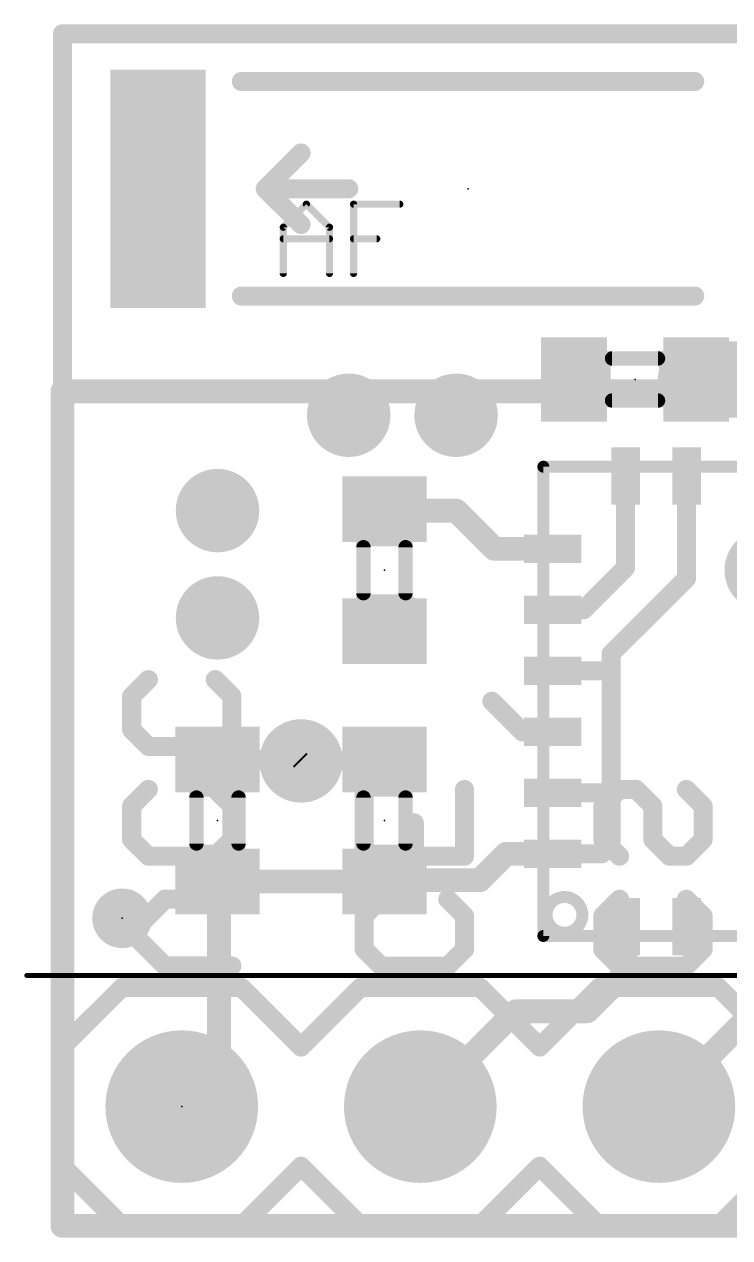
# Model space of a CAD drawing. Extents: x -0.4 to 18.9, y -0.1 to 12.8.
# Drawn here: x -0.41 to 7.1, y -0.13 to 12.8 of the extents above; entities that cross this region are included whole.
import ezdxf

# ---------------------------------------------------------------- set-up
doc = ezdxf.new("R2010")
doc.units = 0
for name, color, linetype in [('1', 12, 'CONTINUOUS'), ('16', 132, 'CONTINUOUS'), ('17', 110, 'CONTINUOUS'), ('18', 110, 'CONTINUOUS'), ('20', 53, 'CONTINUOUS'), ('21', 41, 'CONTINUOUS'), ('22', 40, 'CONTINUOUS'), ('23', 53, 'CONTINUOUS'), ('51', 53, 'CONTINUOUS')]:
    doc.layers.add(name, color=color, linetype=linetype)

# ---------------------------------------------------------------- blocks, each defined once
blk = doc.blocks.new('RECT')
blk.add_solid([(-0.5, -0.5), (0.5, -0.5), (-0.5, 0.5), (0.5, 0.5)])
blk = doc.blocks.new('ROUNDP')
at = {"const_width": 0.5}
blk.add_lwpolyline([(0, -0.25, 1), (0, 0.25, 1), (0, -0.25)], format="xyb", dxfattribs=at)
blk = doc.blocks.new('PIE')
at = {"const_width": 0.5}
blk.add_lwpolyline([(0, -0.25, 1), (0, 0.25, 1), (0, -0.25)], format="xyb", dxfattribs=at)
blk = doc.blocks.new('ROUNDV')
at = {"const_width": 0.5}
blk.add_lwpolyline([(0, -0.25, 1), (0, 0.25, 1), (0, -0.25)], format="xyb", dxfattribs=at)

msp = doc.modelspace()

# ---------------------------------------------------------------- linework, layer by layer
at = {"layer": '1'}
for points, const_width in [([(6.746, 9.017), (7.732, 9.017)], 0.8128), ([(0, 0), (0, 8.89)], 0.254), ([(0, 8.89), (8.89, 8.89)], 0.254), ([(5.995, 7.011), (5.995, 7.9888)], 0.2032), ([(6.645, 6.899), (6.645, 7.9888)], 0.2032), ([(3.81, 7.635), (3.429, 7.635)], 0.254), ([(3.81, 7.62), (3.81, 7.635)], 0.254), ([(4.191, 7.62), (3.81, 7.62)], 0.254), ([(4.598, 7.213), (4.191, 7.62)], 0.254), ([(4.598, 7.213), (5.2192, 7.213)], 0.254), ([(5.547, 6.563), (5.995, 7.011)], 0.2032), ([(5.842, 6.096), (6.645, 6.899)], 0.2032), ([(3.429, 6.335), (3.698, 6.604)], 0.2032), ([(5.2192, 6.563), (5.229, 6.604)], 0.2032), ([(5.2192, 6.563), (5.547, 6.563)], 0.2032), ([(3.429, 6.335), (3.722, 6.454)], 0.2032), ([(5.842, 5.969), (5.842, 6.096)], 0.2032), ([(5.786, 5.913), (5.2192, 5.913)], 0.2032), ([(5.842, 5.969), (5.786, 5.913)], 0.2032), ([(5.842, 4.572), (5.842, 5.969)], 0.2032), ([(4.897, 5.263), (4.572, 5.588)], 0.2032), ([(4.897, 5.263), (5.2192, 5.263)], 0.2032), ([(1.651, 4.968), (2.525, 4.968)], 0.2032), ([(2.525, 4.968), (2.54, 4.953)], 0.2032), ([(2.54, 4.953), (3.429, 4.953)], 0.2032), ([(3.429, 4.953), (3.429, 4.968)], 0.2032), ([(5.801, 4.613), (5.2192, 4.613)], 0.2032), ([(5.842, 4.572), (5.801, 4.613)], 0.2032), ([(5.842, 4.064), (5.842, 4.572)], 0.2032), ([(5.741, 3.963), (5.842, 4.064)], 0.2032), ([(4.445, 3.683), (4.725, 3.963)], 0.254), ([(4.725, 3.963), (5.2192, 3.963)], 0.254), ([(5.2192, 3.963), (5.741, 3.963)], 0.2032), ([(1.651, 3.683), (1.651, 3.668)], 0.254), ([(1.666, 3.668), (1.651, 3.683)], 0.254), ([(1.666, 3.668), (3.429, 3.668)], 0.254), ([(1.666, 1.666), (1.666, 3.668)], 0.254), ([(3.429, 3.668), (3.429, 3.683)], 0.254), ([(3.429, 3.683), (4.445, 3.683)], 0.254), ([(5.995, 2.693), (5.995, 3.1872)], 0.254), ([(5.588, 2.286), (5.995, 2.693)], 0.254), ([(6.35, 1.27), (7.493, 2.413)], 0.254), ([(3.81, 1.27), (4.826, 2.286)], 0.254), ([(4.826, 2.286), (5.588, 2.286)], 0.254), ([(1.27, 1.27), (1.666, 1.666)], 0.254), ([(17.78, 0), (0, 0)], 0.254)]:
    msp.add_lwpolyline(points, dxfattribs=dict(at, const_width=const_width))
for points, const_width in [([(6.746, 9.2202, 1), (6.746, 8.8138)], 0.4064), ([(0.0635, 8.89, 1), (-0.0635, 8.89)], 0.127), ([(0, 8.9535, 1), (0, 8.8265)], 0.127), ([(6.0458, 7.9888, 1), (5.9442, 7.9888)], 0.1016), ([(6.6958, 7.9888, 1), (6.5942, 7.9888)], 0.1016), ([(3.429, 7.6985, 1), (3.429, 7.5715)], 0.127), ([(3.8735, 7.635, 1), (3.7465, 7.635)], 0.127), ([(3.81, 7.5715, 1), (3.81, 7.6985)], 0.127), ([(3.81, 7.6835, 1), (3.81, 7.5565)], 0.127), ([(3.7465, 7.62, 1), (3.8735, 7.62)], 0.127), ([(4.2359, 7.6649, 1), (4.1461, 7.5751)], 0.127), ([(4.191, 7.5565, 1), (4.191, 7.6835)], 0.127), ([(4.598, 7.2765, 1), (4.598, 7.1495)], 0.127), ([(4.5531, 7.1681, 1), (4.6429, 7.2579)], 0.127), ([(5.2192, 7.1495, 1), (5.2192, 7.2765)], 0.127), ([(6.0309, 6.9751, 1), (5.9591, 7.0469)], 0.1016), ([(5.9442, 7.011, 1), (6.0458, 7.011)], 0.1016), ([(6.6809, 6.8631, 1), (6.6091, 6.9349)], 0.1016), ([(6.5942, 6.899, 1), (6.6958, 6.899)], 0.1016), ([(3.7339, 6.5681, 1), (3.6621, 6.6399)], 0.1016), ([(5.2192, 6.6138, 1), (5.2192, 6.5122)], 0.1016), ([(5.1698, 6.5748, 1), (5.2686, 6.5512)], 0.1016), ([(5.2784, 6.5922, 1), (5.1796, 6.6158)], 0.1016), ([(5.5111, 6.5989, 1), (5.5829, 6.5271)], 0.1016), ([(5.547, 6.5122, 1), (5.547, 6.6138)], 0.1016), ([(3.7411, 6.4069, 1), (3.7029, 6.5011)], 0.1016), ([(3.4099, 6.3821, 1), (3.4481, 6.2879)], 0.1016), ([(3.3931, 6.3709, 1), (3.4649, 6.2991)], 0.1016), ([(5.8928, 6.096, 1), (5.7912, 6.096)], 0.1016), ([(5.8061, 6.1319, 1), (5.8779, 6.0601)], 0.1016), ([(5.2192, 5.9638, 1), (5.2192, 5.8622)], 0.1016), ([(5.7501, 5.9489, 1), (5.8219, 5.8771)], 0.1016), ([(5.786, 5.8622, 1), (5.786, 5.9638)], 0.1016), ([(5.8928, 5.969, 1), (5.7912, 5.969)], 0.1016), ([(5.7912, 5.969, 1), (5.8928, 5.969)], 0.1016), ([(5.8779, 5.9331, 1), (5.8061, 6.0049)], 0.1016), ([(4.6079, 5.6239, 1), (4.5361, 5.5521)], 0.1016), ([(4.897, 5.3138, 1), (4.897, 5.2122)], 0.1016), ([(4.8611, 5.2271, 1), (4.9329, 5.2989)], 0.1016), ([(5.2192, 5.2122, 1), (5.2192, 5.3138)], 0.1016), ([(1.651, 5.0188, 1), (1.651, 4.9172)], 0.1016), ([(2.5609, 5.0039, 1), (2.4891, 4.9321)], 0.1016), ([(2.54, 5.0038, 1), (2.54, 4.9022)], 0.1016), ([(2.525, 4.9172, 1), (2.525, 5.0188)], 0.1016), ([(3.4798, 4.968, 1), (3.3782, 4.968)], 0.1016), ([(3.429, 4.9022, 1), (3.429, 5.0038)], 0.1016), ([(2.5041, 4.9171, 1), (2.5759, 4.9889)], 0.1016), ([(3.3782, 4.953, 1), (3.4798, 4.953)], 0.1016), ([(5.2192, 4.6638, 1), (5.2192, 4.5622)], 0.1016), ([(5.8369, 4.6489, 1), (5.7651, 4.5771)], 0.1016), ([(5.8928, 4.572, 1), (5.7912, 4.572)], 0.1016), ([(5.801, 4.5622, 1), (5.801, 4.6638)], 0.1016), ([(5.8061, 4.5361, 1), (5.8779, 4.6079)], 0.1016), ([(5.7912, 4.572, 1), (5.8928, 4.572)], 0.1016), ([(5.8779, 4.0281, 1), (5.8061, 4.0999)], 0.1016), ([(4.725, 4.0265, 1), (4.725, 3.8995)], 0.127), ([(4.7699, 3.9181, 1), (4.6801, 4.0079)], 0.127), ([(5.2192, 4.0138, 1), (5.2192, 3.9122)], 0.1016), ([(5.2192, 3.8995, 1), (5.2192, 4.0265)], 0.127), ([(5.7051, 3.9989, 1), (5.7769, 3.9271)], 0.1016), ([(5.741, 3.9122, 1), (5.741, 4.0138)], 0.1016), ([(5.7912, 4.064, 1), (5.8928, 4.064)], 0.1016), ([(1.7145, 3.683, 1), (1.5875, 3.683)], 0.127), ([(1.6959, 3.7279, 1), (1.6061, 3.6381)], 0.127), ([(1.666, 3.7315, 1), (1.666, 3.6045)], 0.127), ([(1.7295, 3.668, 1), (1.6025, 3.668)], 0.127), ([(1.6211, 3.6231, 1), (1.7109, 3.7129)], 0.127), ([(3.4925, 3.683, 1), (3.3655, 3.683)], 0.127), ([(3.429, 3.7465, 1), (3.429, 3.6195)], 0.127), ([(3.429, 3.6045, 1), (3.429, 3.7315)], 0.127), ([(4.4001, 3.7279, 1), (4.4899, 3.6381)], 0.127), ([(4.445, 3.6195, 1), (4.445, 3.7465)], 0.127), ([(1.5875, 3.668, 1), (1.7145, 3.668)], 0.127), ([(3.3655, 3.668, 1), (3.4925, 3.668)], 0.127), ([(6.0585, 3.1872, 1), (5.9315, 3.1872)], 0.127), ([(5.9315, 2.693, 1), (6.0585, 2.693)], 0.127), ([(6.0399, 2.6481, 1), (5.9501, 2.7379)], 0.127), ([(4.826, 2.3495, 1), (4.826, 2.2225)], 0.127), ([(4.8709, 2.2411, 1), (4.7811, 2.3309)], 0.127), ([(5.5431, 2.3309, 1), (5.6329, 2.2411)], 0.127), ([(5.588, 2.2225, 1), (5.588, 2.3495)], 0.127), ([(1.6025, 1.666, 1), (1.7295, 1.666)], 0.127), ([(1.7109, 1.6211, 1), (1.6211, 1.7109)], 0.127), ([(1.2251, 1.3149, 1), (1.3149, 1.2251)], 0.127), ([(3.7651, 1.3149, 1), (3.8549, 1.2251)], 0.127), ([(6.3051, 1.3149, 1), (6.3949, 1.2251)], 0.127), ([(0, 0.0635, 1), (0, -0.0635)], 0.127), ([(-0.0635, 0, 1), (0.0635, 0)], 0.127)]:
    msp.add_lwpolyline(points, format="xyb", dxfattribs=dict(at, const_width=const_width))
at = {"layer": '16', "const_width": 0.254}
for points in [[(0, 0), (0, 8.89)], [(0, 8.89), (8.89, 8.89)], [(17.78, 0), (0, 0)]]:
    msp.add_lwpolyline(points, dxfattribs=at)
at = {"layer": '16', "const_width": 0.127}
for points in [[(0.0635, 8.89, 1), (-0.0635, 8.89)], [(0, 8.9535, 1), (0, 8.8265)], [(0, 0.0635, 1), (0, -0.0635)], [(-0.0635, 0, 1), (0.0635, 0)]]:
    msp.add_lwpolyline(points, format="xyb", dxfattribs=at)
at = {"layer": '20', "const_width": 0.2032}
for points in [[(17.78, 12.7), (0, 12.7)], [(0, 12.7), (0, 0)], [(0, 0), (17.78, 0)]]:
    msp.add_lwpolyline(points, dxfattribs=at)
at = {"layer": '20', "const_width": 0.1016}
for points in [[(0, 12.7508, 1), (0, 12.6492)], [(0.0508, 12.7, 1), (-0.0508, 12.7)], [(0, 0.0508, 1), (0, -0.0508)], [(-0.0508, 0, 1), (0.0508, 0)]]:
    msp.add_lwpolyline(points, format="xyb", dxfattribs=at)
at = {"layer": '21', "const_width": 0.2032}
for points in [[(6.731, 12.192), (1.905, 12.192)], [(2.159, 11.049), (2.54, 11.43)], [(3.048, 11.049), (2.159, 11.049)], [(2.159, 11.049), (2.54, 10.668)], [(6.731, 9.906), (1.905, 9.906)], [(0.635, 2.54), (0, 1.905)], [(0.635, 2.54), (1.905, 2.54)], [(1.905, 2.54), (2.54, 1.905)], [(2.54, 1.905), (3.175, 2.54)], [(3.175, 2.54), (4.445, 2.54)], [(4.445, 2.54), (5.08, 1.905)], [(5.08, 1.905), (5.715, 2.54)], [(5.715, 2.54), (6.985, 2.54)], [(6.985, 2.54), (7.62, 1.905)], [(0, 1.905), (0, 0.635)], [(0, 0.635), (0.635, 0)], [(2.54, 0.635), (1.905, 0)], [(3.175, 0), (2.54, 0.635)], [(5.08, 0.635), (4.445, 0)], [(5.715, 0), (5.08, 0.635)], [(7.62, 0.635), (6.985, 0)], [(1.905, 0), (0.635, 0)], [(4.445, 0), (3.175, 0)], [(6.985, 0), (5.715, 0)]]:
    msp.add_lwpolyline(points, dxfattribs=at)
at = {"layer": '21'}
for points, const_width in [([(1.905, 12.2428, 1), (1.905, 12.1412)], 0.1016), ([(6.731, 12.1412, 1), (6.731, 12.2428)], 0.1016), ([(2.5759, 11.3941, 1), (2.5041, 11.4659)], 0.1016), ([(2.159, 11.0998, 1), (2.159, 10.9982)], 0.1016), ([(2.1949, 11.0849, 1), (2.1231, 11.0131)], 0.1016), ([(2.1231, 11.0849, 1), (2.1949, 11.0131)], 0.1016), ([(3.048, 10.9982, 1), (3.048, 11.0998)], 0.1016), ([(2.5041, 10.6321, 1), (2.5759, 10.7039)], 0.1016), ([(1.905, 9.9568, 1), (1.905, 9.8552)], 0.1016), ([(6.731, 9.8552, 1), (6.731, 9.9568)], 0.1016), ([(5.345, 3.1227, 1), (5.345, 3.5033, 1), (5.345, 3.1227)], 0.127), ([(0.635, 2.5908, 1), (0.635, 2.4892)], 0.1016), ([(0.6709, 2.5041, 1), (0.5991, 2.5759)], 0.1016), ([(1.9409, 2.5759, 1), (1.8691, 2.5041)], 0.1016), ([(1.905, 2.4892, 1), (1.905, 2.5908)], 0.1016), ([(3.175, 2.5908, 1), (3.175, 2.4892)], 0.1016), ([(3.2109, 2.5041, 1), (3.1391, 2.5759)], 0.1016), ([(4.4809, 2.5759, 1), (4.4091, 2.5041)], 0.1016), ([(4.445, 2.4892, 1), (4.445, 2.5908)], 0.1016), ([(5.715, 2.5908, 1), (5.715, 2.4892)], 0.1016), ([(5.7509, 2.5041, 1), (5.6791, 2.5759)], 0.1016), ([(7.0209, 2.5759, 1), (6.9491, 2.5041)], 0.1016), ([(6.985, 2.4892, 1), (6.985, 2.5908)], 0.1016), ([(0.0508, 1.905, 1), (-0.0508, 1.905)], 0.1016), ([(-0.0359, 1.9409, 1), (0.0359, 1.8691)], 0.1016), ([(2.5041, 1.9409, 1), (2.5759, 1.8691)], 0.1016), ([(2.5041, 1.8691, 1), (2.5759, 1.9409)], 0.1016), ([(5.0441, 1.9409, 1), (5.1159, 1.8691)], 0.1016), ([(5.0441, 1.8691, 1), (5.1159, 1.9409)], 0.1016), ([(0.0359, 0.6709, 1), (-0.0359, 0.5991)], 0.1016), ([(-0.0508, 0.635, 1), (0.0508, 0.635)], 0.1016), ([(2.5759, 0.6709, 1), (2.5041, 0.5991)], 0.1016), ([(2.5759, 0.5991, 1), (2.5041, 0.6709)], 0.1016), ([(5.1159, 0.6709, 1), (5.0441, 0.5991)], 0.1016), ([(5.1159, 0.5991, 1), (5.0441, 0.6709)], 0.1016), ([(0.635, 0.0508, 1), (0.635, -0.0508)], 0.1016), ([(0.5991, -0.0359, 1), (0.6709, 0.0359)], 0.1016), ([(1.8691, 0.0359, 1), (1.9409, -0.0359)], 0.1016), ([(1.905, -0.0508, 1), (1.905, 0.0508)], 0.1016), ([(3.175, 0.0508, 1), (3.175, -0.0508)], 0.1016), ([(3.1391, -0.0359, 1), (3.2109, 0.0359)], 0.1016), ([(4.4091, 0.0359, 1), (4.4809, -0.0359)], 0.1016), ([(4.445, -0.0508, 1), (4.445, 0.0508)], 0.1016), ([(5.715, 0.0508, 1), (5.715, -0.0508)], 0.1016), ([(5.6791, -0.0359, 1), (5.7509, 0.0359)], 0.1016), ([(6.9491, 0.0359, 1), (7.0209, -0.0359)], 0.1016), ([(6.985, -0.0508, 1), (6.985, 0.0508)], 0.1016)]:
    msp.add_lwpolyline(points, format="xyb", dxfattribs=dict(at, const_width=const_width))
at = {"layer": '22', "const_width": 0.2032}
for points in [[(0.7366, 5.6413), (0.9146, 5.8192)], [(1.6264, 5.8192), (1.8043, 5.6413)], [(0.7366, 5.2853), (0.7366, 5.6413)], [(1.8043, 5.6413), (1.8043, 5.2853)], [(0.9146, 5.1074), (0.7366, 5.2853)], [(1.8043, 5.2853), (1.6264, 5.1074)], [(1.6264, 5.1074), (0.9146, 5.1074)], [(0.7366, 4.4719), (0.9146, 4.6498)], [(1.6264, 4.6498), (1.8043, 4.4719)], [(3.2126, 3.937), (3.2126, 4.6488)], [(4.2803, 4.6488), (4.2803, 3.937)], [(5.9306, 4.6488), (5.7526, 4.4709)], [(6.1085, 4.6488), (5.9306, 4.6488)], [(6.2865, 4.4709), (6.1085, 4.6488)], [(6.6424, 4.6488), (6.8203, 4.4709)], [(0.7366, 4.1159), (0.7366, 4.4719)], [(1.8043, 4.4719), (1.8043, 4.1159)], [(5.7526, 4.4709), (5.7526, 4.1149)], [(6.2865, 4.1149), (6.2865, 4.4709)], [(6.8203, 4.4709), (6.8203, 4.1149)], [(3.7465, 3.937), (3.7465, 4.2929)], [(0.9146, 3.938), (0.7366, 4.1159)], [(1.8043, 4.1159), (1.6264, 3.938)], [(5.7526, 4.1149), (5.9306, 3.937)], [(6.4644, 3.937), (6.2865, 4.1149)], [(6.8203, 4.1149), (6.6424, 3.937)], [(1.6264, 3.938), (0.9146, 3.938)], [(4.2803, 3.937), (3.2126, 3.937)], [(6.6424, 3.937), (6.4644, 3.937)], [(0.7366, 3.1245), (1.0925, 3.4804)], [(1.0925, 3.4804), (1.8043, 3.4804)], [(3.2126, 3.3015), (3.3906, 3.4794)], [(4.1024, 3.4794), (4.2803, 3.3015)], [(5.7526, 3.3015), (5.9306, 3.4794)], [(6.6424, 3.4794), (6.8203, 3.3015)], [(3.2126, 2.9456), (3.2126, 3.3015)], [(4.2803, 3.3015), (4.2803, 2.9456)], [(5.7526, 2.9456), (5.7526, 3.3015)], [(6.8203, 3.3015), (6.8203, 2.9456)], [(1.0925, 2.7686), (0.7366, 3.1245)], [(3.3906, 2.7676), (3.2126, 2.9456)], [(4.2803, 2.9456), (4.1024, 2.7676)], [(5.9306, 2.7676), (5.7526, 2.9456)], [(6.8203, 2.9456), (6.6424, 2.7676)], [(1.8043, 2.7686), (1.0925, 2.7686)], [(4.1024, 2.7676), (3.3906, 2.7676)], [(6.6424, 2.7676), (5.9306, 2.7676)]]:
    msp.add_lwpolyline(points, dxfattribs=at)
at = {"layer": '22', "const_width": 0.1016}
for points in [[(0.9505, 5.7833, 1), (0.8786, 5.8551)], [(1.6623, 5.8551, 1), (1.5904, 5.7833)], [(0.7874, 5.6413, 1), (0.6858, 5.6413)], [(0.7007, 5.6772, 1), (0.7725, 5.6053)], [(1.8551, 5.6413, 1), (1.7535, 5.6413)], [(1.7684, 5.6053, 1), (1.8402, 5.6772)], [(0.7725, 5.3213, 1), (0.7007, 5.2494)], [(0.6858, 5.2853, 1), (0.7874, 5.2853)], [(1.7535, 5.2853, 1), (1.8551, 5.2853)], [(1.8402, 5.2494, 1), (1.7684, 5.3213)], [(0.9146, 5.1582, 1), (0.9146, 5.0566)], [(0.8786, 5.0715, 1), (0.9505, 5.1433)], [(1.5904, 5.1433, 1), (1.6623, 5.0715)], [(1.6264, 5.0566, 1), (1.6264, 5.1582)], [(0.9505, 4.6139, 1), (0.8786, 4.6857)], [(1.6623, 4.6857, 1), (1.5904, 4.6139)], [(3.2634, 4.6488, 1), (3.1618, 4.6488)], [(4.3311, 4.6488, 1), (4.2295, 4.6488)], [(5.9306, 4.6996, 1), (5.9306, 4.598)], [(5.9665, 4.6129, 1), (5.8946, 4.6847)], [(6.1444, 4.6847, 1), (6.0726, 4.6129)], [(6.1085, 4.598, 1), (6.1085, 4.6996)], [(6.6783, 4.6847, 1), (6.6064, 4.6129)], [(0.7874, 4.4719, 1), (0.6858, 4.4719)], [(0.7007, 4.5078, 1), (0.7725, 4.4359)], [(1.8551, 4.4719, 1), (1.7535, 4.4719)], [(1.7684, 4.4359, 1), (1.8402, 4.5078)], [(5.8034, 4.4709, 1), (5.7018, 4.4709)], [(5.7167, 4.5068, 1), (5.7885, 4.4349)], [(6.3373, 4.4709, 1), (6.2357, 4.4709)], [(6.2505, 4.4349, 1), (6.3224, 4.5068)], [(6.8711, 4.4709, 1), (6.7695, 4.4709)], [(6.7844, 4.4349, 1), (6.8562, 4.5068)], [(3.7973, 4.2929, 1), (3.6957, 4.2929)], [(0.7725, 4.1519, 1), (0.7007, 4.08)], [(0.6858, 4.1159, 1), (0.7874, 4.1159)], [(1.7535, 4.1159, 1), (1.8551, 4.1159)], [(1.8402, 4.08, 1), (1.7684, 4.1519)], [(5.7885, 4.1509, 1), (5.7167, 4.079)], [(5.7018, 4.1149, 1), (5.8034, 4.1149)], [(6.3224, 4.1509, 1), (6.2505, 4.079)], [(6.2357, 4.1149, 1), (6.3373, 4.1149)], [(6.7695, 4.1149, 1), (6.8711, 4.1149)], [(6.8562, 4.079, 1), (6.7844, 4.1509)], [(0.9146, 3.9888, 1), (0.9146, 3.8872)], [(0.8786, 3.9021, 1), (0.9505, 3.9739)], [(1.5904, 3.9739, 1), (1.6623, 3.9021)], [(1.6264, 3.8872, 1), (1.6264, 3.9888)], [(3.2126, 3.9878, 1), (3.2126, 3.8862)], [(4.2803, 3.8862, 1), (4.2803, 3.9878)], [(5.8946, 3.9011, 1), (5.9665, 3.9729)], [(6.4644, 3.9878, 1), (6.4644, 3.8862)], [(6.4285, 3.9011, 1), (6.5003, 3.9729)], [(6.6064, 3.9729, 1), (6.6783, 3.9011)], [(6.6424, 3.8862, 1), (6.6424, 3.9878)], [(3.1618, 3.937, 1), (3.2634, 3.937)], [(3.6957, 3.937, 1), (3.7973, 3.937)], [(4.2295, 3.937, 1), (4.3311, 3.937)], [(1.0925, 3.5312, 1), (1.0925, 3.4296)], [(1.1284, 3.4445, 1), (1.0566, 3.5163)], [(1.8043, 3.4296, 1), (1.8043, 3.5312)], [(3.4265, 3.4435, 1), (3.3546, 3.5153)], [(4.1383, 3.5153, 1), (4.0664, 3.4435)], [(5.9665, 3.4435, 1), (5.8946, 3.5153)], [(6.6783, 3.5153, 1), (6.6064, 3.4435)], [(3.2634, 3.3015, 1), (3.1618, 3.3015)], [(3.1767, 3.3374, 1), (3.2485, 3.2655)], [(4.3311, 3.3015, 1), (4.2295, 3.3015)], [(4.2444, 3.2655, 1), (4.3162, 3.3374)], [(5.8034, 3.3015, 1), (5.7018, 3.3015)], [(5.7167, 3.3374, 1), (5.7885, 3.2655)], [(6.8711, 3.3015, 1), (6.7695, 3.3015)], [(6.7844, 3.2655, 1), (6.8562, 3.3374)], [(0.7725, 3.1604, 1), (0.7007, 3.0886)], [(0.7007, 3.1604, 1), (0.7725, 3.0886)], [(3.2485, 2.9815, 1), (3.1767, 2.9096)], [(3.1618, 2.9456, 1), (3.2634, 2.9456)], [(4.2295, 2.9456, 1), (4.3311, 2.9456)], [(4.3162, 2.9096, 1), (4.2444, 2.9815)], [(5.7885, 2.9815, 1), (5.7167, 2.9096)], [(5.7018, 2.9456, 1), (5.8034, 2.9456)], [(6.7695, 2.9456, 1), (6.8711, 2.9456)], [(6.8562, 2.9096, 1), (6.7844, 2.9815)], [(1.0925, 2.8194, 1), (1.0925, 2.7178)], [(1.0566, 2.7327, 1), (1.1284, 2.8045)], [(1.8043, 2.7178, 1), (1.8043, 2.8194)], [(3.3906, 2.8184, 1), (3.3906, 2.7168)], [(3.3546, 2.7317, 1), (3.4265, 2.8035)], [(4.0664, 2.8035, 1), (4.1383, 2.7317)], [(4.1024, 2.7168, 1), (4.1024, 2.8184)], [(5.9306, 2.8184, 1), (5.9306, 2.7168)], [(5.8946, 2.7317, 1), (5.9665, 2.8035)], [(6.6064, 2.8035, 1), (6.6783, 2.7317)], [(6.6424, 2.7168, 1), (6.6424, 2.8184)]]:
    msp.add_lwpolyline(points, format="xyb", dxfattribs=at)
at = {"layer": '23'}
for p in [(4.318, 11.049), (6.096, 9.017), (3.429, 6.985), (1.651, 4.318), (3.429, 4.318), (0.635, 3.2766), (1.27, 1.27)]:
    msp.add_point(p, dxfattribs=at)
at = {"layer": '51'}
for points, const_width in [([(2.3513, 10.6388), (2.597, 10.8845)], 0.0762), ([(2.597, 10.8845), (2.8428, 10.6388)], 0.0762), ([(3.0997, 10.1473), (3.0997, 10.8845)], 0.0762), ([(3.0997, 10.8845), (3.5912, 10.8845)], 0.0762), ([(2.3513, 10.1473), (2.3513, 10.6388)], 0.0762), ([(2.8428, 10.6388), (2.8428, 10.1473)], 0.0762), ([(2.3513, 10.5159), (2.8428, 10.5159)], 0.0762), ([(3.0997, 10.5159), (3.3454, 10.5159)], 0.0762), ([(5.851, 9.241), (6.341, 9.241)], 0.1524), ([(6.341, 8.793), (5.851, 8.793)], 0.1524), ([(5.12, 3.088), (5.12, 8.088)], 0.127), ([(5.12, 8.088), (10.12, 8.088)], 0.127), ([(3.205, 6.74), (3.205, 7.23)], 0.1524), ([(3.653, 7.23), (3.653, 6.74)], 0.1524), ([(1.427, 4.073), (1.427, 4.563)], 0.1524), ([(1.875, 4.563), (1.875, 4.073)], 0.1524), ([(3.205, 4.073), (3.205, 4.563)], 0.1524), ([(3.653, 4.563), (3.653, 4.073)], 0.1524), ([(10.12, 3.088), (5.12, 3.088)], 0.127), ([(-0.381, 2.667), (18.923, 2.667)], 0.0508)]:
    msp.add_lwpolyline(points, dxfattribs=dict(at, const_width=const_width))
for points, const_width in [([(2.6105, 10.898, 1), (2.5835, 10.8711)], 0.0381), ([(2.6105, 10.8711, 1), (2.5835, 10.898)], 0.0381), ([(3.1187, 10.8845, 1), (3.0806, 10.8845)], 0.0381), ([(3.0997, 10.9036, 1), (3.0997, 10.8655)], 0.0381), ([(3.5912, 10.8655, 1), (3.5912, 10.9036)], 0.0381), ([(2.3703, 10.6388, 1), (2.3322, 10.6388)], 0.0381), ([(2.3378, 10.6523, 1), (2.3647, 10.6253)], 0.0381), ([(2.8618, 10.6388, 1), (2.8237, 10.6388)], 0.0381), ([(2.8293, 10.6253, 1), (2.8562, 10.6523)], 0.0381), ([(2.3513, 10.535, 1), (2.3513, 10.4969)], 0.0381), ([(2.8428, 10.4969, 1), (2.8428, 10.535)], 0.0381), ([(3.0997, 10.535, 1), (3.0997, 10.4969)], 0.0381), ([(3.3454, 10.4969, 1), (3.3454, 10.535)], 0.0381), ([(2.3322, 10.1473, 1), (2.3703, 10.1473)], 0.0381), ([(2.8237, 10.1473, 1), (2.8618, 10.1473)], 0.0381), ([(3.0806, 10.1473, 1), (3.1187, 10.1473)], 0.0381), ([(5.851, 9.2791, 1), (5.851, 9.2029)], 0.0762), ([(6.341, 9.2029, 1), (6.341, 9.2791)], 0.0762), ([(5.851, 8.8311, 1), (5.851, 8.7549)], 0.0762), ([(6.341, 8.7549, 1), (6.341, 8.8311)], 0.0762), ([(5.12, 8.1198, 1), (5.12, 8.0563)], 0.0635), ([(5.1517, 8.088, 1), (5.0883, 8.088)], 0.0635), ([(3.2431, 7.23, 1), (3.1669, 7.23)], 0.0762), ([(3.6911, 7.23, 1), (3.6149, 7.23)], 0.0762), ([(3.1669, 6.74, 1), (3.2431, 6.74)], 0.0762), ([(3.6149, 6.74, 1), (3.6911, 6.74)], 0.0762), ([(1.4651, 4.563, 1), (1.3889, 4.563)], 0.0762), ([(1.9131, 4.563, 1), (1.8369, 4.563)], 0.0762), ([(3.2431, 4.563, 1), (3.1669, 4.563)], 0.0762), ([(3.6911, 4.563, 1), (3.6149, 4.563)], 0.0762), ([(1.3889, 4.073, 1), (1.4651, 4.073)], 0.0762), ([(1.8369, 4.073, 1), (1.9131, 4.073)], 0.0762), ([(3.1669, 4.073, 1), (3.2431, 4.073)], 0.0762), ([(3.6149, 4.073, 1), (3.6911, 4.073)], 0.0762), ([(5.12, 3.1198, 1), (5.12, 3.0562)], 0.0635), ([(5.0883, 3.088, 1), (5.1517, 3.088)], 0.0635), ([(-0.381, 2.6797, 1), (-0.381, 2.6543)], 0.0254)]:
    msp.add_lwpolyline(points, format="xyb", dxfattribs=dict(at, const_width=const_width))

# ---------------------------------------------------------------- block references
at = {"layer": '1'}
for name, p, xscale, yscale in [('RECT', (1.016, 11.049), 1.016, 2.54), ('RECT', (5.2192, 7.213), 0.6096, 0.3048), ('RECT', (5.2192, 6.563), 0.6096, 0.3048), ('RECT', (5.2192, 5.913), 0.6096, 0.3048), ('RECT', (5.2192, 5.263), 0.6096, 0.3048), ('RECT', (5.2192, 4.613), 0.6096, 0.3048), ('RECT', (5.2192, 3.963), 0.6096, 0.3048), ('PIE', (0.635, 3.2766), 0.635, 0.635)]:
    msp.add_blockref(name, p, dxfattribs=dict(at, xscale=xscale, yscale=yscale))
for p, xscale, yscale, rotation in [((5.446, 9.017), 0.7, 0.9, 180), ((6.746, 9.017), 0.7, 0.9, 180), ((5.995, 7.9888), 0.6096, 0.3048, 270), ((6.645, 7.9888), 0.6096, 0.3048, 270), ((3.429, 7.635), 0.7, 0.9, 270), ((3.429, 6.335), 0.7, 0.9, 270), ((1.651, 4.968), 0.7, 0.9, 270), ((3.429, 4.968), 0.7, 0.9, 270), ((1.651, 3.668), 0.7, 0.9, 270), ((3.429, 3.668), 0.7, 0.9, 270), ((5.995, 3.1872), 0.6096, 0.3048, 90), ((6.645, 3.1872), 0.6096, 0.3048, 90)]:
    msp.add_blockref('RECT', p, dxfattribs=dict(at, xscale=xscale, yscale=yscale, rotation=rotation))
at = {"layer": '17', "xscale": 1.6256, "yscale": 1.6256, "rotation": 90}
for p in [(1.27, 1.27), (1.27, 1.27), (3.81, 1.27), (3.81, 1.27), (6.35, 1.27), (6.35, 1.27)]:
    msp.add_blockref('ROUNDP', p, dxfattribs=at)
at = {"layer": '18', "xscale": 0.889, "yscale": 0.889}
for p in [(3.048, 8.636), (3.048, 8.636), (4.191, 8.636), (4.191, 8.636), (1.651, 7.62), (1.651, 7.62), (7.493, 6.985), (7.493, 6.985), (1.651, 6.477), (1.651, 6.477), (2.54, 4.953), (2.54, 4.953)]:
    msp.add_blockref('ROUNDV', p, dxfattribs=at)
at = {"layer": '51', "xscale": 0.3, "yscale": 0.5999}
for p, rotation in [((5.6872, 9.0219), 180), ((6.5, 9.0219), 180), ((3.4242, 7.389), 270), ((3.4242, 6.5762), 270), ((1.6462, 4.722), 270), ((3.4242, 4.722), 270), ((1.6462, 3.9092), 270), ((3.4242, 3.9092), 270)]:
    msp.add_blockref('RECT', p, dxfattribs=dict(at, rotation=rotation))
at = {"layer": '51', "xscale": 0.508, "yscale": 0.508}
for p in [(1.27, 1.27), (3.81, 1.27), (6.35, 1.27)]:
    msp.add_blockref('RECT', p, dxfattribs=at)

doc.saveas('drawing.dxf')
